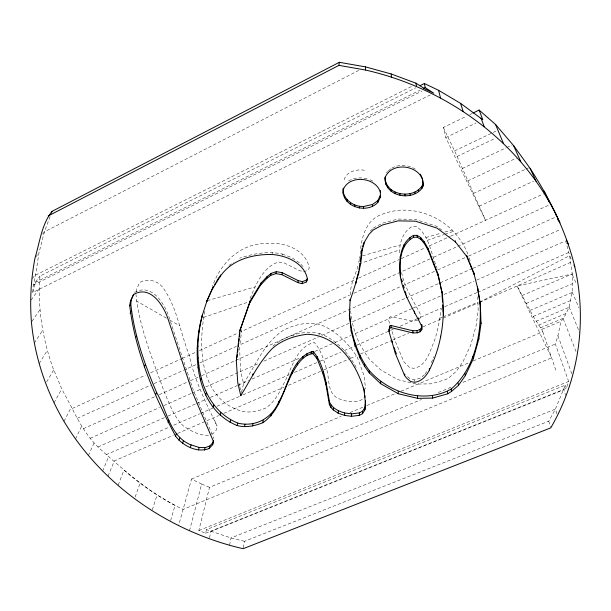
<?xml version="1.0" encoding="UTF-8"?>
<svg xmlns="http://www.w3.org/2000/svg" width="611" height="611" viewBox="0 0 611 611"><rect width="100%" height="100%" fill="white"/><g stroke="black" fill="none" stroke-linecap="round" stroke-linejoin="round"><path stroke-width="0.46" stroke-dasharray="3.06 2.29" d="M479.65 302.254L517.105 285.994L533.204 316.414L541.667 329.405L560.936 321.317L563.777 318.048L569.055 307.348L572.194 292.142L572.27 273.919L569.658 255.681L565.649 240.879M430.32 94.896L32.826 292.425L33.238 285.1L35.606 275.141L38.959 252.923L44.382 231.882L50.385 215.813M570.666 262.348L517.105 285.994L551.626 357.832L183.117 509.391C150.856 494.33 124.056 470.592 97.913 446.969C86.395 435.62 78.567 421.369 71.418 407.056L61.757 388.901L53.44 369.181C42.556 339.525 37.492 307.6 39.952 276.057L415.847 87.785M419.421 319.079L420.635 317.231L420.796 315.139C413.723 300.956 404.329 287.689 401.45 271.78L431.847 258.033M319.133 334.881L319.286 333.415C302.651 329.986 284.947 335.683 272.269 346.712M204.914 311.289C198.025 345.238 199.201 396.371 238.702 410.202C247.386 413.731 257.055 411.478 265.449 408.186C274.018 402.771 278.83 393.721 283.107 384.846C291.6 370.297 295.472 347.048 314.214 342.42C321.371 350.164 323.922 360.933 327.122 370.755C329.413 380.577 327.565 394.286 339.059 398.777C346.429 401.771 355.617 403.382 362.789 399.166L363.713 397.654M350.363 294.869C350.088 284.222 355.686 275.011 358.199 264.991M241.826 329.596L240.604 339.097M239.573 347.109L240.612 371.496L243.59 383.609L241.345 393.285M399.556 252.778C399.373 242.636 403.138 231.195 412.57 226.246L416.06 226.23C429.663 235.357 430.954 254.214 437.117 268.122M240.413 340.594L239.856 344.825L349.5 295.258M360.2 253.863C361.177 238.42 365.546 219.509 382.333 214.232C406.239 204.746 433.947 212.46 452.079 229.965C459.075 237.519 465.445 246.164 468.469 256.146L555.017 217.363M136.184 291.875L136.581 289.286L139.614 282.595C147.335 277.784 157.814 280.579 163.061 287.827C177.305 307.684 180.283 332.949 189.288 355.205C194.344 380.37 206.251 403.145 217.073 426.15L216.485 429.854L213.094 433.573L210.001 434.665M293.15 336.302L293.379 334.836M243.323 547.784L244.476 541.323L548.754 421.2L555.399 409.103L565.267 385.19L206.442 529.638L205.586 533.258L198.835 530.531L209.512 487.357L421.582 399.457M359.291 259.423L358.451 264.082L399.525 249.93M359.467 258.491L359.803 256.628M229.553 545.325L231.019 537.978L555.399 409.103L557.217 414.869M205.586 533.258L566.366 388.367L568.627 381.432L555.338 344.016L557.912 335.729L560.936 321.317M282.145 255.352L282.412 254.077C268.13 250.777 253.366 253.634 239.695 258.155M209.466 537.84L210.932 531.455L563.77 389.78L565.694 395.409M32.826 292.425L35.186 282.481L39.952 276.057M272.086 253.848L272.391 252.58M189.494 530.768L201.645 484.08L191.541 479.024L178.649 525.468M170.637 520.526L175.044 505.419A268.168 242.086 7.8 0 1 123.964 470.111L118.022 485.524M152.307 509.849L157.126 494.91M250.098 298.443C255.788 284.573 263.089 267.099 278.433 261.966L284.222 262.974L299.818 270.749L303.957 271.765L308.074 270.123L309.25 267.985C305.859 248.807 282.748 241.498 265.579 243.56C240.123 243.545 220.632 263.181 212.567 286.009M135.146 497.018L140.072 483.133M108.063 476.213L114.303 460.923L173.219 435.338M102.602 471.104L108.605 456.814M431.32 362.667L433.795 356.839M88.381 455.554L94.086 442.96M344.1 179.726C346.949 170.744 358.038 168.667 366.18 170.576M75.474 438.95L81.653 426.249M63.979 421.361L71.418 407.056M54.012 402.87L61.757 388.901M46.627 381.99L53.699 369.976M243.59 383.609L244.27 382.486C256.07 364.324 264.7 342.412 283.489 330.207C294.83 324.426 307.692 321.585 320.217 324.556C336.119 330.811 348.262 343.161 357.313 357.282L364.003 375.513L365.622 389.001M39.073 363.621L47.299 350.416M425.05 374.138L427.822 369.823M34.292 343.069L42.709 330.261M31.963 321.31L39.998 309.678M31.092 300.047L39.211 288.827M32.291 278.608L35.659 274.156M35.591 257.208L38.959 252.923M42.709 233.937L44.382 231.882L358.741 70.387M370.319 231.126L372.695 228.705M386.419 172.684L387.725 171.477M388.382 170.874L391.002 168.468M424.408 374.696L420.574 378.033L414.441 379.905L410.447 379.217M228.896 265.548L233.524 262.379M134.519 292.524C151.054 282.824 163.725 302.399 168.552 315.734L193.32 390.238L213.865 438.477M373.283 228.094L382.57 223.114L397.921 219.051L415.266 219.38L436.728 226.307L443.357 231.271M479.597 302.14L569.658 255.681L571.239 259.087M35.606 275.141L411.951 86.281M35.186 282.481L420.085 90.168M33.238 285.1L422.14 90.986M443.365 127.455L454.607 150.894L485.524 220.304L445.77 137.597L443.365 127.455L466.353 116.281M469.76 114.624L472.318 113.379M445.77 137.597L476.061 122.971M454.607 150.894L496.575 130.815M457.013 156.538L495.49 138.201M462.229 168.537L505.931 147.885M506.786 147.48L511.926 145.051M467.682 180.917L516.715 157.944M348.614 180.94C354.815 177.221 362.514 177.19 369.258 179.382M473.311 193.534L525.109 169.476M525.972 169.079L528.561 167.872M479.07 206.251L533.54 181.177M72.327 408.461L145.464 375.162M150.627 372.809L181.559 358.726M182.414 358.329L196.039 352.127M199.415 350.592L238.16 332.949M239.023 332.552L355.243 279.632M358.657 278.074L399.609 259.423M401.312 258.652L425.141 247.799M429.403 245.859L449.711 236.61M450.559 236.228L543.446 193.908M77.261 418.329L150.581 385.182M154.033 383.624L196.398 364.469M199.774 362.949L236.442 346.368M353.83 293.303L399.716 272.559M433.589 257.254L456.852 246.729M457.715 246.34L549.098 205.029M391.811 168.101C396.295 165.543 401.587 164.985 406.636 165.696M83.295 428.731L154.927 396.638M159.242 394.706L189.547 381.127M190.411 380.737L198.185 377.254M201.622 375.712L401.587 286.116M402.458 285.727L436.842 270.314M437.705 269.932L467.614 256.528M90.291 438.27L159.494 407.529M163.817 405.605L191.327 393.385M192.19 393.003L201.615 388.817M205.869 386.923L257.811 363.851M263.876 361.154L318.453 336.913M321.921 335.37L350.34 322.745M477.764 296.801L478.184 310.739L476.061 325.892L470.707 345.192L462.97 361.765L456.325 371.289L449.482 377.308L445.847 379.568L431.183 383.823L416.526 384.098L397.631 379.576L380.493 369.747L369.388 359.169L365.477 353.639L359.665 343.886L355.251 333.583L352.058 321.982L405.139 298.405M406.01 298.015L471.99 268.703M472.838 268.328L560.738 229.278M97.913 446.969L164.519 417.618M167.979 416.099L195.81 403.833M196.681 403.451L207.037 398.884M210.398 397.41L237.458 385.488M238.305 385.113L248.624 380.569M252.099 379.034L299.115 358.321M314.802 351.401L333.98 342.954M334.859 342.572L351.073 335.424M355.251 333.583L412.211 308.486M413.059 308.112L441.379 295.632M443.96 294.494L474.075 281.228M476.672 280.09L564.778 241.261M106.131 454.729L168.529 427.448M173.723 425.18L199.69 413.823M200.553 413.448L212.643 408.163M216.936 406.284L239.512 396.417M243.01 394.889L289.27 374.665M294.403 372.42L316.666 362.682M320.095 361.185L340.808 352.135M344.26 350.622L355.411 345.742M356.259 345.375L393.278 329.192M400.06 326.228L418.894 317.995M420.635 317.231L441.272 308.211C439.821 319.5 437.843 330.643 434.207 341.465C429.625 351.401 426.524 366.44 413.555 368.288L409.645 367.616L403.772 361.674L394.966 340.487L391.582 329.932M444.732 306.691L476.779 292.684M477.642 292.31L568.81 252.45M177.549 433.459L218.669 415.595M223.786 413.372L284.077 387.191M288.415 385.312L320.515 371.366M323.983 369.861L349.568 358.749M350.424 358.382L356.381 355.793M360.467 354.013L391.987 340.327M392.842 339.953L409.255 332.827M423.087 326.824L442.135 318.552M443.006 318.171L477.909 303.01M522 295.594L572.27 273.919L517.105 285.994M526.155 303.53L572.392 283.71M529.897 310.48L572.148 292.47M533.204 316.414L570.682 300.513M439.714 318.354L442.318 317.246M443.189 316.88L477.901 302.193M536.061 321.294L569.055 307.348M538.459 325.121L566.405 313.344M540.384 327.893L563.777 318.048M191.541 479.024L341.198 416.282M350.004 412.593L363.209 407.056M366.73 405.582L394.897 393.774M401.06 391.193L467.965 363.14M473.25 360.925L542.797 331.773L541.667 329.405M438.301 392.522L451.506 387.053M462.939 382.31L555.338 344.016M198.835 530.531L568.627 381.432M417.58 320.24L411.921 321.042L390.788 316.704L389.283 317.292L388.649 320.355L389.986 324.708M203.486 317.476L248.013 302.14M427.265 240.375L443.953 234.624M444.831 234.319L453.614 231.294M207.35 300.681L255.177 286.865M362.552 255.833L400.152 244.973M425.882 237.534L441.234 233.096M444.854 232.05L452.079 229.965M208.45 435.208C199.476 435.75 191.358 431.099 184.003 426.501C174.074 417.588 169.728 404.268 164.42 392.384C153.14 360.36 139.537 328.558 135.97 294.51M244.476 541.323L231.019 537.978L206.442 529.638M407.499 165.94L411.837 167.185M282.412 254.077L291.844 257.712L299.642 262.959L303.934 267.58M201.645 484.08L209.512 487.357M319.286 333.415C335.859 339.25 348.125 352.623 356.396 367.715M370.037 179.764L373.955 181.688M412.593 167.613L416.412 169.751M166.429 318.171L136.314 300.879M169.721 320.057L179.588 325.709M409.805 378.66L405.528 374.535M572.377 274.843L576.501 284.039M572.194 292.142L578.953 307.807M214.843 420.857L217.073 426.15M569.162 307.058L579.587 332.407M563.243 318.766L576.616 353.112M557.912 335.729L572.614 375.895M469.095 257.888L470.653 262.234M565.267 385.19L566.366 388.367M542.797 331.773L556.331 371.717M548.754 421.2L550.496 427.051M238.97 383.189L239.619 385.946M239.833 386.862L241.131 392.369M350.584 310.923L352.058 321.982M414.441 379.905L414.563 381.478"/><path stroke-width="0.92" d="M343.122 193.771L343.359 188.104C340.06 206.067 366.485 214.812 377.789 202.447L380.378 197.2L380.348 190.617M369.311 372.931L369.319 370.61C356.923 354.334 351.004 333.881 349.439 313.695L351.256 331.475L354.968 345.215L360.154 358.099L364.576 366.295L369.311 372.931L380.699 383.716L398.288 393.744L417.657 398.364L432.695 398.089L447.741 393.774L451.468 391.475L458.502 385.35L465.33 375.658L473.296 358.772L478.81 339.097L481.017 323.647L480.368 304.561L477.451 287.216L480.368 304.561M364.92 409.813L365.477 400.892L364.92 409.813L362.552 413.647L359.321 415.365L351.546 416.297L344.596 415.427L338.219 413.235L333.316 409.95L330.902 407.4L329.421 404.703L325.953 384.701L323.196 374.283L317.155 358.856L312.954 353.616L313.206 351.363C291.752 356.961 288.751 385.396 278.944 401.511C271.979 418.222 255.375 427.463 237.717 423.095C196.963 406.025 192.244 352.623 202.47 315.016C191.472 352.921 195.245 408.324 237.16 425.554C245.782 427.868 254.642 425.966 262.761 422.751C279.41 411.577 283.29 390.169 292.119 373.458C296.847 365.332 302.659 354.899 312.954 353.616M364.576 366.295L364.614 363.996M365.447 403.313L363.812 388M362.552 413.647L362.59 411.203L364.95 407.377M360.154 358.099L360.207 355.823M359.321 415.365L359.375 412.914L362.59 411.203M350.179 299.245L350.118 300.627C355.434 284.184 361.384 267.931 362.025 250.342L362.079 248.44M363.476 208.298L363.514 206.549L372.489 204.464L377.758 200.721L380.34 195.497L380.378 197.2M559.966 222.824C524.49 144.356 448.512 88.801 365.431 70.021L365.523 66.904L339.365 62.291L52.05 211.353C41.601 224.352 39.791 242.338 35.026 257.926C30.955 279.051 29.733 300.635 31.428 322.081C34.735 357.091 46.146 391.093 63.979 421.361C102.801 486.196 169.942 531.837 243.155 548.709L550.748 427.883C578.907 379.782 587.156 320.989 574.783 266.763C566.244 231.516 549.793 198.712 530.134 168.43L513.622 145.632L495.552 124.476L479.131 110.072L473.166 112.966M358.672 273.743L358.733 271.75L356.549 279.54M354.968 345.215L355.044 342.985M359.543 208.038L359.596 206.297C352.157 204.975 344.894 199.782 343.26 192.083M355.992 283.29L356.06 281.274M351.546 416.297L351.63 413.846L359.375 412.914M351.256 331.475L351.348 329.291M344.596 415.427L344.711 412.983C338.715 411.34 332.254 408.293 329.596 402.29C326.35 384.976 324.64 365.546 313.206 351.363M354.693 206.694L354.77 204.952M349.339 315.826L350.164 299.497M338.219 413.235L338.357 410.791M350.424 204.364L350.523 202.631M346.933 201.286L347.048 199.568M333.316 409.95L333.476 407.514M421.758 329.719L421.957 326.793C414.128 310.388 403.397 295.212 400.404 276.752L400.274 274.751C399.128 260.935 399.571 242.819 413.494 235.372L417.061 235.357L420.635 237.511L424.271 241.88L428.028 248.509L438.018 274.118L442.127 293.127C445.671 319.324 440.989 346.254 429.449 369.991C426.386 375.933 421.682 381.501 414.625 382.265L410.607 381.57L406.75 378.24L404.589 375.521L395.416 353.578L389.024 331.521L389.665 328.29L391.2 327.687L412.975 332.942L417.221 332.827L420.162 331.75L421.758 329.719L421.743 324.609L421.88 326.06M330.902 407.4L331.07 404.971M329.421 404.703L329.596 402.29M344.428 197.681L344.558 195.978M325.953 384.701L326.152 382.349M323.196 374.283L323.402 371.962M317.155 358.856L317.392 356.587M311.129 353.738L311.389 351.485M363.789 389.581C356.58 363.461 336.63 334.584 306.768 334.316C294.044 335.966 281.465 340.144 271.842 348.942C258.927 362.651 250.457 379.668 240.795 395.661L237.755 382.761L236.312 360.643L239.81 330.872L250.151 300.979L261.034 283.069L267.022 276.699L271.139 273.392L276.332 271.651L282.251 272.682L298.199 280.602L302.437 281.64L306.638 279.968L307.44 278.524M236.999 357.458L237.328 354.678M237.648 351.89L237.977 349.11M238.305 346.33L238.634 343.542M238.855 341.686L239.184 338.906M239.504 336.126L239.833 333.339M240.161 330.559L240.383 328.703M306.791 355.549L307.073 353.295M302.644 358.68L302.941 356.412M297.259 364.859L297.58 362.575M48.2 215.95L338.929 65.354L339.365 62.291M369.319 370.61C388.871 392.949 424.141 404.283 451.132 389.077C474.846 368.823 482.285 332.376 479.887 302.453M359.001 269.886L359.94 263.364M360.207 261.493L361.811 250.304M239.81 330.872L249.609 303.056L260.546 285.085L266.549 278.692L270.688 275.378L275.905 273.621L281.854 274.66L297.87 282.61L302.124 283.657L306.348 281.976L306.638 279.968M292.119 373.458L292.463 371.144M129.731 305.783L130.387 301.376L133.481 294.555C150.077 284.825 162.816 304.461 167.666 317.85L192.572 392.598L213.216 440.974L212.628 444.739L209.161 448.52C197.193 453.24 182.857 445.877 175.548 436.094C154.178 395.577 135.184 351.569 129.731 305.783L130.777 303.713L131.441 299.329L133.748 294.227M302.124 283.657L302.437 281.64M212.628 444.739L213.575 440.348M297.87 282.61L298.199 280.602M278.555 403.917L278.944 401.511M270.948 415.984L271.368 413.548M262.761 422.751L263.211 420.292M389.024 331.521L389.589 326.106L391.116 325.51L412.799 330.742L417.023 330.627L419.956 329.558L421.544 327.534M252.503 426.02L253 423.553M281.854 274.66L282.251 272.682M244.484 426.677L245.011 424.217M275.905 273.621L276.332 271.651M252.656 375.421L252.992 373.879M237.16 425.554L237.717 423.095M270.688 275.378L271.139 273.392M240.795 395.661L241.162 394.08M266.549 278.692L267.022 276.699M230.103 422.529L230.683 420.085M260.546 285.085L261.034 283.069M236.312 360.643L236.694 359.138M220.174 415.205L220.8 412.784M249.609 303.056L250.151 300.979M209.161 448.52L209.825 445.999L213.277 442.227M204.41 450.177L205.09 447.649L209.825 445.999M213.132 407.3L213.789 404.902M198.46 449.979L199.171 447.458L205.09 447.649M205.686 395.065L206.381 392.697M190.334 447.412L191.075 444.9C169.759 436.644 166.757 409.905 156.569 392.407C144.509 364.118 133.931 334.431 130.777 303.713M182.582 443.365L183.353 440.867M200.523 380.569L201.24 378.255M362.636 246.638L364.034 242.139M362.025 250.342L364.843 241.314L369.113 234.189L373.29 229.927L382.616 224.924L398.044 220.854L415.457 221.182L437.025 228.132L455.523 241.994L466.743 256.475L474.113 274.385L473.655 272.376L477.924 289.27M178.97 440.287L179.756 437.797M201.729 317.132L207.152 300.284L213.239 286.765L206.426 302.353L207.152 300.284M400.404 276.752C399.243 262.89 399.701 244.698 413.685 237.228L417.267 237.221L420.857 239.382L424.508 243.766L428.28 250.418L438.316 276.119L442.127 293.127M198.048 367.906L198.789 365.622M175.548 436.094L176.35 433.611M197.277 359.818L198.017 357.565M197.193 348.255L197.941 346.04M212.536 288.782L219.868 276.974L220.54 274.996M168.071 422.636L168.911 420.2M198.606 332.605L199.346 330.436M51.385 213.14L52.05 211.353M155.668 394.759L156.569 392.407M144.265 366.875L145.227 364.607M343.222 189.777C349.064 174.326 375.956 176.915 380.386 192.305M135.611 337.669L136.62 335.492M130.158 313.214L131.197 311.121M130.387 301.376L131.441 299.329M385.052 177.167C385.083 196.093 415.213 200.148 422.942 184.255L422.56 179.741M421.972 188.241L423.179 185.92C424.897 165.703 391.544 159.624 384.991 177.969C384.487 196.498 411.921 201.729 421.972 188.241L421.743 186.569M306.348 281.976L307.554 279.8C305.034 263.379 286.834 255.52 271.941 254.489C252.366 254.145 231.202 259.713 219.868 276.974M214.698 284.413L215.675 282.84M216.645 281.274L219.082 277.348M420.108 85.647L424.37 83.516L438.583 90.306L460.572 103.358L482.797 119.718L479.131 110.072M423.499 88.465L425.21 87.61L433.734 93.193L425.554 89.282L415.969 83.195L391.177 73.954L365.523 66.904M359.596 206.297L363.514 206.549M344.711 412.983L351.63 413.846M338.929 65.354L365.431 70.021M191.075 444.9L199.171 447.458M544.149 191.106L549.121 201.592M566.282 239.856L568.528 244.621M530.134 168.43L536.038 181.139M573.996 265.059L574.783 266.763M420.353 174.158L422.484 178.84M513.622 145.632L520.778 161.678M396.409 353.937L395.317 351.31L395.416 353.578M495.552 124.476L503.449 143.432M466.667 255.383L469.111 261.325M469.813 263.028L473.311 271.528M555.506 213.46L556.751 216.592M557.446 218.348L558.485 220.983M481.017 118.167L484.187 126.599M460.572 103.358L463.146 111.385M401.58 279.158L402.366 281.801M403.413 285.329L404.199 287.972M405.238 291.5L406.025 294.143M388.947 329.329L389.444 331.032M394.263 347.667L395.05 350.401M438.583 90.306L440.523 97.966M480.536 321.47L481.017 323.647M478.344 336.867L478.81 339.097M424.37 83.516L425.21 87.61M455.271 240.742L455.523 241.994M472.861 356.48L473.296 358.772M415.969 83.195L416.542 86.518M464.925 373.313L465.33 375.658M458.135 382.975L458.502 385.35M438.018 274.118L438.316 276.119M443.319 313.886L443.525 315.314M422.942 184.255L423.179 185.92M451.132 389.077L451.468 391.475M440.478 336.142L440.676 337.616M447.42 391.376L447.741 393.774M428.028 248.509L428.28 250.418M418.283 189.968L418.497 191.655M424.271 241.88L424.508 243.766M364.156 389.94L364.484 392.682M364.813 395.416L365.034 397.242M420.635 237.511L420.857 239.382M414.907 191.991L415.106 193.687M417.061 235.357L417.267 237.221M432.435 395.676L432.695 398.089M429.289 368.441L429.449 369.991M410.05 193.664L410.225 195.367M413.494 235.372L413.685 237.228M419.956 329.558L420.162 331.75M418.611 317.926L418.749 319.362M409.882 237.503L410.05 239.375M404.94 194.183L405.093 195.887M417.023 330.627L417.221 332.827M414.449 311.114L414.632 313.244M412.799 330.742L412.975 332.942M417.466 395.951L417.657 398.364M391.177 73.954L391.422 77.162M403.818 244.896L403.963 246.791M399.861 193.641L399.991 195.344M406.338 295.716L406.437 297.106M400.121 256.528L400.243 258.468M441.814 291.065L441.929 292.906M442.051 294.746L442.517 302.117M442.692 304.881L443.158 312.252M395.111 192.075L395.218 193.763M404.497 373.963L404.589 375.521M390.964 189.555L391.048 191.235M398.173 391.353L398.288 393.744M387.687 186.126L387.756 187.798M392.178 341.114L392.231 342.603M385.938 182.972L386.007 184.629M391.116 325.51L391.2 327.687M389.589 326.106L389.665 328.29M380.668 381.356L380.699 383.716M377.758 200.721L377.789 202.447M372.489 204.464L372.489 206.205"/></g></svg>
